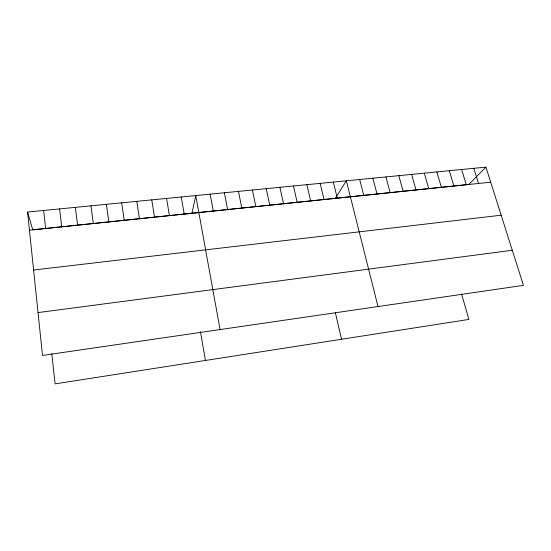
<?xml version="1.0" encoding="UTF-8"?>
<svg xmlns="http://www.w3.org/2000/svg" width="551" height="551" viewBox="0 0 551 551"><rect width="100%" height="100%" fill="white"/><g stroke="black" fill="none" stroke-linecap="round" stroke-linejoin="round"><path stroke-width="0.83" d="M191.934 213.237L195.75 195.564L220.069 329.574M335.311 198.326L346.365 180.804L378.007 306.556M485.92 167.125L468.853 184.433L32.743 229.795L27.55 212.052L485.92 167.125L523.45 285.356L42.51 355.45L27.55 212.052M38.04 312.589L512.306 250.257M33.597 270.031L501.183 215.2M29.444 230.187L490.707 182.202M473.826 168.31L478.55 183.469M461.621 169.508L466.277 184.743M449.292 170.714L453.893 186.031M436.853 171.933L441.385 187.333M461.573 294.069L468.908 319.422L55.086 383.875L51.815 353.68M424.298 173.166L428.761 188.649M411.618 174.405L416.012 189.971M398.821 175.659L403.139 191.314M385.893 176.926L390.142 192.664M372.848 178.207L377.022 194.028M359.672 179.495L363.77 195.405M333.327 182.078L337.274 198.16M320.159 183.373L324.029 199.538M306.873 184.675L310.661 200.929M335.311 312.451L341.544 339.258M293.449 185.99L297.161 202.334M279.901 187.319L283.524 203.753M266.216 188.656L269.756 205.186M252.399 190.012L255.857 206.632M238.445 191.383L241.813 208.092M224.353 192.76L227.632 209.566M210.124 194.159L213.306 211.061M181.224 196.989L184.213 214.084M200.454 331.647L205.44 360.457M166.56 198.429L169.446 215.62M151.745 199.882L154.528 217.177M136.772 201.349L139.458 218.74M121.654 202.83L124.23 220.324M106.377 204.325L108.843 221.929M90.936 205.84L93.298 223.541M75.335 207.369L77.588 225.18M59.577 208.912L61.705 226.833M43.646 210.475L45.657 228.5"/></g></svg>
